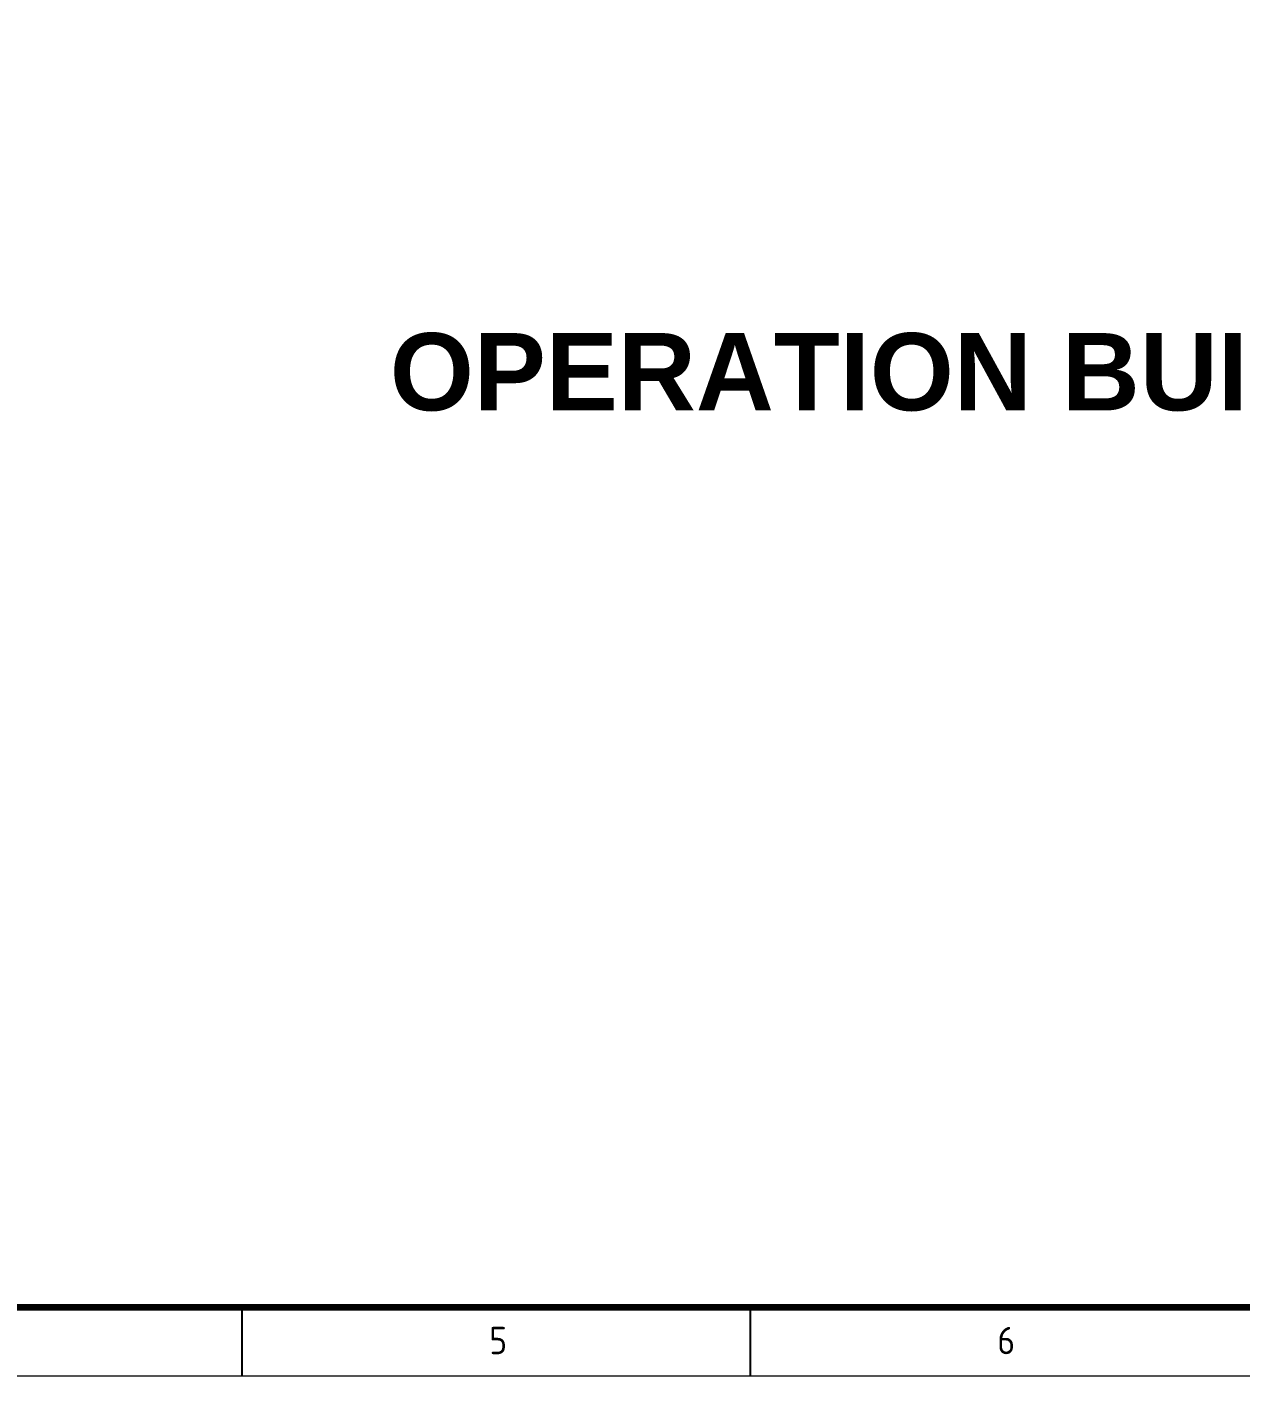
# Model space of a CAD drawing. Header units: inches. Extents: x 735 to 7643, y 526 to 1733.
# Drawn here: x 2864.9 to 3100.3, y 617.7 to 879.4 of the extents above; entities that cross this region are included whole.
import ezdxf

# ---------------------------------------------------------------- set-up
doc = ezdxf.new("R2010")
doc.units = ezdxf.units.IN
doc.header["$MEASUREMENT"] = 0
doc.layers.add('FREE-TEXT', color=7, linetype='Continuous')
doc.styles.get("Standard").update_dxf_attribs({"font": 'isocp3.shx'})
doc.styles.add('TEG BORDER', font='isocp.shx')

# ---------------------------------------------------------------- blocks, each defined once
blk = doc.blocks.new('TEG BORDER A2')
at = {"linetype": 'Continuous'}
blk.add_line((5, 5), (489, 5), dxfattribs=at)
for p, q in [((148.5, 0), (148.5, 5)), ((185.625, 0), (185.625, 5))]:
    blk.add_line(p, q)
at = {"color": 5, "lineweight": 15}
blk.add_lwpolyline([(0, 420), (594, 420), (594, 0), (0, 0)], close=True, dxfattribs=at)
at = {"lineweight": 100}
blk.add_lwpolyline([(5, 415), (589, 415), (589, 5), (5, 5)], close=True, dxfattribs=at)
at = {"char_height": 2, "attachment_point": 7, "style": 'TEG BORDER'}
for s, insert in [('5', (166.547, 1.593)), ('6', (203.672, 1.593))]:
    blk.add_mtext_dynamic_manual_height_columns(s, width=2, gutter_width=1, heights=[0], dxfattribs=dict(at, insert=insert))

msp = doc.modelspace()

# ---------------------------------------------------------------- block references
at = {"color": 8, "lineweight": 20, "xscale": 2.6554, "yscale": 2.6554, "zscale": 2.6554}
msp.add_blockref('TEG BORDER A2', (2512.39, 617.66), dxfattribs=at)

# ---------------------------------------------------------------- texts
at = {"layer": 'FREE-TEXT', "insert": (2935.35, 819.98), "char_height": 15, "attachment_point": 1}
msp.add_mtext_dynamic_manual_height_columns('{\\fArial|b1|i0|c0|p34;OPERATION BUILDING FOR MALIHATA GAS FIELD, B BARIA.}', width=642.1344, gutter_width=1, heights=[0], dxfattribs=at)

doc.saveas('drawing.dxf')
